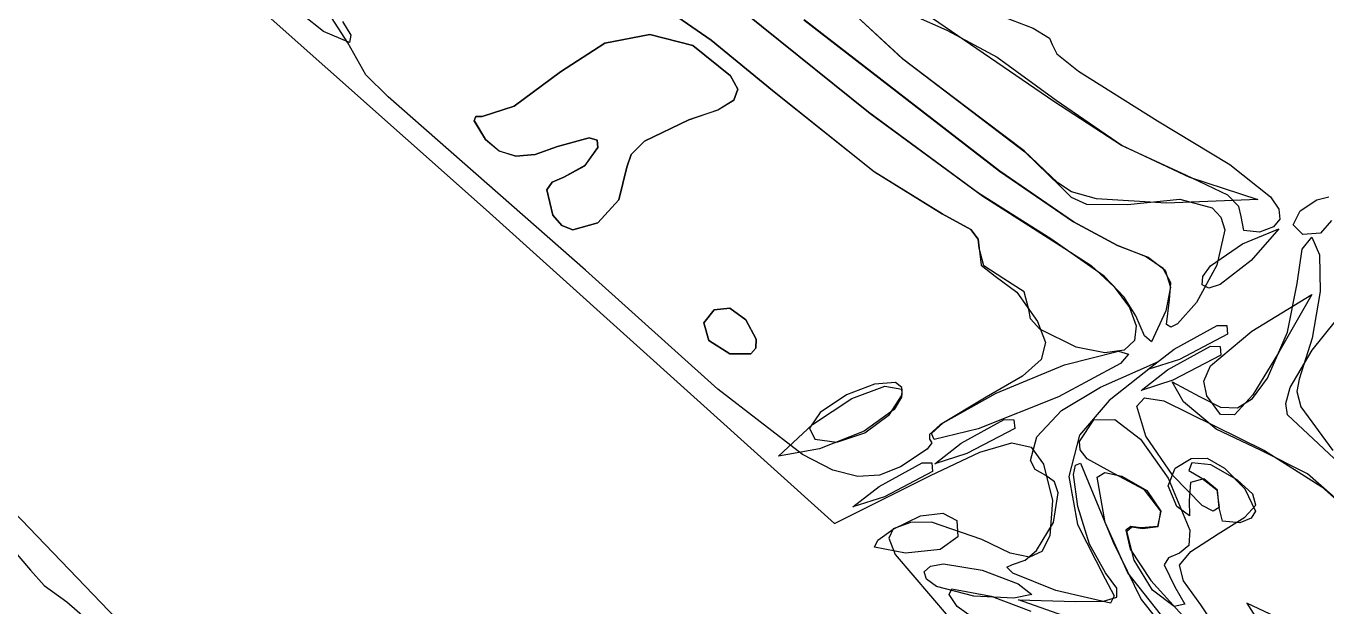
# Model space of a CAD drawing. Extents: x -886 to 651, y -59 to 942.
# Drawn here: x -359.68 to -323.08, y 181.24 to 197.6 of the extents above; entities that cross this region are included whole.
import ezdxf

# ---------------------------------------------------------------- set-up
doc = ezdxf.new("R2010")
doc.units = 0

msp = doc.modelspace()

# ---------------------------------------------------------------- linework, layer by layer
at = {"layer": 'Layer 1'}
for p, q in [((-345.16046, 202.57068), (-335.908599, 195.143507)), ((-335.96355, 195.180152), (-345.1575, 202.57688)), ((-353.80616, 198.7253), (-346.72898, 192.43054)), ((-351.309561, 197.446463), (-352.492573, 198.396176)), ((-350.61995, 197.13087), (-351.356212, 198.267133)), ((-340.391443, 197.20447), (-341.872627, 198.228974)), ((-341.870949, 198.228755), (-340.389767, 197.20425)), ((-333.09672, 198.221), (-331.32417, 197.537752)), ((-350.773258, 197.733258), (-350.538499, 197.340765)), ((-337.77575, 197.77808), (-332.266396, 193.515285)), ((-332.264876, 193.515435), (-337.77423, 197.77823)), ((-334.997662, 196.676971), (-336.29377, 197.87728)), ((-336.29284, 197.87751), (-334.996732, 196.677201)), ((-334.646864, 197.881266), (-333.75203, 197.48338)), ((-330.73666, 195.47472), (-334.33885, 197.93865)), ((-350.56927, 197.13522), (-351.309561, 197.446463)), ((-350.538499, 197.340765), (-350.56927, 197.13522)), ((-343.3882, 197.115212), (-342.118706, 197.363849)), ((-342.118696, 197.364688), (-343.38819, 197.116052)), ((-342.118706, 197.363849), (-340.908449, 197.057611)), ((-340.908439, 197.058447), (-342.118696, 197.364688)), ((-333.75203, 197.48338), (-332.337326, 196.725986)), ((-331.32417, 197.537752), (-330.861668, 197.262604)), ((-350.118171, 196.22383), (-350.61995, 197.13087)), ((-344.63035, 196.30969), (-343.3882, 197.115212)), ((-343.38819, 197.116052), (-344.63034, 196.31053)), ((-340.908449, 197.057611), (-339.84401, 196.19851)), ((-339.844, 196.19934), (-340.908439, 197.058447)), ((-338.66466, 195.78768), (-340.391443, 197.20447)), ((-340.389767, 197.20425), (-338.66299, 195.78746)), ((-330.861668, 197.262604), (-330.78291, 197.08162)), ((-330.78291, 197.08162), (-330.652802, 196.821221)), ((-333.21704, 195.32262), (-334.997662, 196.676971)), ((-334.996732, 196.677201), (-333.21611, 195.32285)), ((-332.337326, 196.725986), (-330.67591, 195.51104)), ((-330.652802, 196.821221), (-330.050462, 196.329845)), ((-349.48077, 195.60827), (-350.118171, 196.22383)), ((-345.934834, 195.345629), (-344.63035, 196.30969)), ((-344.63031, 196.31056), (-345.934764, 195.346589)), ((-344.63034, 196.31053), (-344.63031, 196.31056)), ((-330.050462, 196.329845), (-327.81821, 194.9358)), ((-339.84401, 196.19851), (-339.84402, 196.19847)), ((-339.84402, 196.19847), (-339.640331, 195.826935)), ((-339.640311, 195.827811), (-339.844, 196.19934)), ((-343.92586, 190.73096), (-349.48077, 195.60827)), ((-339.748491, 195.51694), (-340.197536, 195.237785)), ((-340.19752, 195.238665), (-339.748472, 195.517819)), ((-339.640331, 195.826935), (-339.748491, 195.51694)), ((-339.748472, 195.517819), (-339.640311, 195.827811)), ((-335.795196, 193.493398), (-338.66466, 195.78768)), ((-338.66299, 195.78746), (-335.793526, 193.493169)), ((-330.67591, 195.51104), (-328.813601, 194.238479)), ((-346.83446, 195.05029), (-345.934834, 195.345629)), ((-345.934764, 195.346589), (-346.83442, 195.05116)), ((-340.197536, 195.237785), (-341.0165, 194.95877)), ((-341.01649, 194.95965), (-340.19752, 195.238665)), ((-332.859987, 192.895746), (-335.96355, 195.180152)), ((-335.908599, 195.143507), (-332.740596, 192.814143)), ((-331.57943, 194.090229), (-333.21704, 195.32262)), ((-333.21611, 195.32285), (-331.560462, 194.062677)), ((-328.838316, 194.2381), (-330.73666, 195.47472)), ((-347.061275, 194.936885), (-347.016789, 195.055703)), ((-346.74806, 194.41053), (-347.061275, 194.936885)), ((-347.016714, 195.05667), (-347.061201, 194.937841)), ((-347.061201, 194.937841), (-346.74802, 194.4114)), ((-347.016789, 195.055703), (-346.83446, 195.05029)), ((-346.83442, 195.05116), (-347.016714, 195.05667)), ((-341.0165, 194.95877), (-342.269381, 194.357641)), ((-342.269351, 194.358521), (-341.01649, 194.95965)), ((-327.81821, 194.9358), (-325.781697, 193.705232)), ((-346.35734, 194.08269), (-346.74806, 194.41053)), ((-346.74802, 194.4114), (-346.3573, 194.08356)), ((-343.827315, 194.456845), (-344.71304, 194.20895)), ((-344.713, 194.20982), (-343.827275, 194.457745)), ((-343.604102, 194.3847), (-343.827315, 194.456845)), ((-343.827275, 194.457745), (-343.604062, 194.385593)), ((-343.57678, 194.18295), (-343.604102, 194.3847)), ((-343.604062, 194.385593), (-343.57674, 194.18382)), ((-345.894605, 193.940474), (-346.35734, 194.08269)), ((-346.3573, 194.08356), (-345.894565, 193.941344)), ((-344.71304, 194.20895), (-345.349842, 193.982891)), ((-345.349802, 193.983761), (-344.713, 194.20982)), ((-343.942784, 193.670001), (-343.57678, 194.18295)), ((-343.57674, 194.18382), (-343.942746, 193.670873)), ((-342.269381, 194.357641), (-342.641314, 193.987745)), ((-342.641281, 193.988625), (-342.269351, 194.358521)), ((-330.62717, 193.18315), (-331.57943, 194.090229)), ((-331.560462, 194.062677), (-330.56483, 193.08881)), ((-327.02479, 193.40462), (-328.838316, 194.2381)), ((-328.813601, 194.238479), (-326.91587, 193.34259)), ((-345.349842, 193.982891), (-345.894605, 193.940474)), ((-345.894565, 193.941344), (-345.349802, 193.983761)), ((-344.54053, 193.34219), (-343.942784, 193.670001)), ((-343.942746, 193.670873), (-344.54051, 193.34307)), ((-342.641314, 193.987745), (-342.76699, 193.62977)), ((-342.76697, 193.63065), (-342.641281, 193.988625)), ((-325.781697, 193.705232), (-324.64309, 192.792159)), ((-344.864271, 193.203939), (-344.54053, 193.34219)), ((-344.54051, 193.34307), (-344.86424, 193.204813)), ((-342.76699, 193.62977), (-342.987976, 192.707488)), ((-342.987944, 192.708375), (-342.76697, 193.63065)), ((-333.88613, 192.31612), (-335.795196, 193.493398)), ((-335.793526, 193.493169), (-333.88446, 192.31589)), ((-332.266396, 193.515285), (-330.187328, 192.092893)), ((-330.185808, 192.093043), (-332.264876, 193.515435)), ((-325.843701, 192.835709), (-327.02479, 193.40462)), ((-326.91587, 193.34259), (-324.99292, 192.71493)), ((-345.020377, 192.989639), (-344.864271, 193.203939)), ((-344.84624, 192.27516), (-345.020377, 192.989639)), ((-344.86424, 193.204813), (-345.020342, 192.990511)), ((-345.020342, 192.990511), (-344.84622, 192.27604)), ((-330.24295, 192.929075), (-330.62717, 193.18315)), ((-330.56483, 193.08881), (-330.250177, 192.781387)), ((-329.53997, 192.736569), (-330.24295, 192.929075)), ((-342.987976, 192.707488), (-343.578982, 192.063014)), ((-343.578951, 192.063898), (-342.987944, 192.708375)), ((-330.8247, 191.60958), (-332.859987, 192.895746)), ((-332.740596, 192.814143), (-330.56456, 191.42288)), ((-330.250177, 192.781387), (-329.816269, 192.590956)), ((-329.816269, 192.590956), (-328.6675, 192.5816)), ((-327.57794, 192.61134), (-329.53997, 192.736569)), ((-328.6675, 192.5816), (-327.196941, 192.722781)), ((-324.99292, 192.71493), (-327.57794, 192.61134)), ((-327.196941, 192.722781), (-326.281637, 192.481276)), ((-325.528803, 192.520205), (-325.843701, 192.835709)), ((-324.64309, 192.792159), (-324.401701, 192.445057)), ((-323.80103, 192.4001), (-323.338513, 192.711828)), ((-323.338513, 192.711828), (-322.9946, 192.79425)), ((-346.72898, 192.43054), (-346.72895, 192.43049)), ((-346.72895, 192.43049), (-336.9167, 183.59148)), ((-344.598834, 191.982325), (-344.84624, 192.27516)), ((-344.84622, 192.27604), (-344.598812, 191.983203)), ((-333.074726, 191.873614), (-333.88613, 192.31612)), ((-333.88446, 192.31589), (-333.073056, 191.873384)), ((-326.281637, 192.481276), (-326.034748, 192.218742)), ((-326.034748, 192.218742), (-325.929722, 191.862605)), ((-325.46587, 192.23517), (-325.528803, 192.520205)), ((-325.393542, 191.848944), (-325.46587, 192.23517)), ((-324.401701, 192.445057), (-324.374228, 192.165779)), ((-324.004296, 192.007585), (-323.80103, 192.4001)), ((-344.283805, 191.863265), (-344.598834, 191.982325)), ((-344.598812, 191.983203), (-344.283781, 191.864144)), ((-343.578982, 192.063014), (-344.283805, 191.863265)), ((-344.283781, 191.864144), (-343.578951, 192.063898)), ((-332.869815, 191.604503), (-333.074726, 191.873614)), ((-333.073056, 191.873384), (-332.868145, 191.604273)), ((-330.187328, 192.092893), (-328.94501, 191.42128)), ((-328.94349, 191.42143), (-330.185808, 192.093043)), ((-325.929722, 191.862605), (-326.14933, 190.87229)), ((-325.42844, 191.47051), (-324.404191, 191.894518)), ((-324.94695, 191.79529), (-325.393542, 191.848944)), ((-324.404191, 191.894518), (-325.18163, 191.00019)), ((-324.557151, 191.950473), (-324.94695, 191.79529)), ((-324.374228, 192.165779), (-324.557151, 191.950473)), ((-323.72493, 191.7309), (-324.004296, 192.007585)), ((-322.9185, 192.12505), (-323.231033, 191.766583)), ((-332.84434, 191.34593), (-332.869815, 191.604503)), ((-332.868145, 191.604273), (-332.84267, 191.3457)), ((-329.320552, 190.555769), (-330.8247, 191.60958)), ((-326.330447, 190.84914), (-325.42844, 191.47051)), ((-323.743347, 191.315569), (-323.47578, 191.65309)), ((-323.231033, 191.766583), (-323.72493, 191.7309)), ((-323.47578, 191.65309), (-323.261186, 191.159568)), ((-332.71461, 190.849623), (-332.84434, 191.34593)), ((-332.84267, 191.3457), (-332.78701, 190.87248)), ((-330.56456, 191.42288), (-329.691964, 190.856333)), ((-328.94501, 191.42128), (-328.086659, 191.093196)), ((-328.156358, 191.115556), (-328.94349, 191.42143)), ((-327.663124, 190.771265), (-328.156358, 191.115556)), ((-328.086659, 191.093196), (-327.609356, 190.725641)), ((-323.89288, 190.3502), (-323.743347, 191.315569)), ((-323.261186, 191.159568), (-323.23896, 190.12693)), ((-340.206614, 187.37639), (-343.92586, 190.73096)), ((-332.78701, 190.87248), (-332.39568, 190.5609)), ((-332.1452, 190.48254), (-332.71461, 190.849623)), ((-329.691964, 190.856333), (-329.038757, 190.26084)), ((-327.445655, 190.369524), (-327.663124, 190.771265)), ((-327.609356, 190.725641), (-327.459505, 190.246233)), ((-326.14933, 190.87229), (-326.722597, 189.819397)), ((-326.548417, 190.5526), (-326.330447, 190.84914)), ((-325.18163, 191.00019), (-326.05432, 190.322973)), ((-325.18163, 191.00019), (-325.18163, 191.00019)), ((-332.39568, 190.5609), (-331.784402, 190.105663)), ((-331.575794, 190.115465), (-332.1452, 190.48254)), ((-328.760572, 189.971961), (-329.320552, 190.555769)), ((-327.48582, 189.8913), (-327.445655, 190.369524)), ((-326.56146, 190.316), (-326.548417, 190.5526)), ((-331.784402, 190.105663), (-331.19993, 189.28705)), ((-331.44606, 189.61915), (-331.575794, 190.115465)), ((-329.038757, 190.26084), (-328.611882, 189.680668)), ((-327.459505, 190.246233), (-327.58351, 189.58259)), ((-326.376222, 190.22448), (-326.56146, 190.316)), ((-326.05432, 190.322973), (-326.376222, 190.22448)), ((-325.16107, 189.00918), (-323.47798, 190.0403)), ((-323.47798, 190.0403), (-324.4107, 188.39585)), ((-324.163847, 188.984535), (-323.89288, 190.3502)), ((-323.23892, 190.12696), (-323.461518, 188.816589)), ((-323.23896, 190.12693), (-323.23892, 190.12696)), ((-340.305945, 189.608185), (-339.86109, 189.65915)), ((-339.86082, 189.66014), (-340.305675, 189.609179)), ((-339.86109, 189.65915), (-339.417149, 189.331177)), ((-339.416864, 189.332168), (-339.86082, 189.66014)), ((-328.43328, 189.44492), (-328.760572, 189.971961)), ((-328.611882, 189.680668), (-328.418279, 189.160084)), ((-327.568776, 189.1983), (-327.48582, 189.8913)), ((-326.722597, 189.819397), (-327.255057, 189.217866)), ((-323.4699, 188.47633), (-322.45725, 189.72249)), ((-340.59807, 189.24336), (-340.305945, 189.608185)), ((-340.305675, 189.609179), (-340.5978, 189.24435)), ((-339.417149, 189.331177), (-339.12722, 188.78494)), ((-339.12695, 188.78593), (-339.416864, 189.332168)), ((-331.397794, 189.353478), (-331.44606, 189.61915)), ((-331.130827, 189.065027), (-331.397794, 189.353478)), ((-331.19993, 189.28705), (-330.979597, 188.691866)), ((-328.184266, 188.881226), (-328.43328, 189.44492)), ((-327.58351, 189.58259), (-327.993192, 188.710835)), ((-340.458135, 188.743865), (-340.59807, 189.24336)), ((-340.5978, 189.24435), (-340.457865, 188.744855)), ((-340.5978, 189.24435), (-340.5978, 189.24435)), ((-330.11544, 188.55895), (-331.130827, 189.065027)), ((-328.418279, 189.160084), (-328.464891, 188.743353)), ((-327.45038, 189.127175), (-327.568776, 189.1983)), ((-327.255057, 189.217866), (-327.45038, 189.127175)), ((-327.35533, 188.50582), (-326.144275, 189.173751)), ((-325.85194, 188.92315), (-327.20243, 188.21445)), ((-326.331713, 188.03706), (-325.16107, 189.00918)), ((-326.144275, 189.173751), (-325.872138, 189.166357)), ((-325.872138, 189.166357), (-325.85194, 188.92315)), ((-325.85194, 188.92315), (-325.85194, 188.92315)), ((-324.72331, 187.6846), (-324.163847, 188.984535)), ((-339.86421, 188.36914), (-340.458135, 188.743865)), ((-340.457865, 188.744855), (-339.86394, 188.37013)), ((-339.129623, 188.535051), (-339.269369, 188.373359)), ((-339.269091, 188.374356), (-339.129342, 188.536049)), ((-339.12722, 188.78494), (-339.129623, 188.535051)), ((-339.129342, 188.536049), (-339.12695, 188.78593)), ((-339.12722, 188.78494), (-339.12722, 188.78494)), ((-330.979597, 188.691866), (-331.095617, 188.213766)), ((-329.30653, 188.39852), (-330.11544, 188.55895)), ((-328.464891, 188.743353), (-328.758661, 188.474743)), ((-327.993192, 188.710835), (-328.184266, 188.881226)), ((-327.53963, 187.91728), (-326.328575, 188.585211)), ((-326.328575, 188.585211), (-326.056438, 188.577817)), ((-326.056438, 188.577817), (-326.03624, 188.33461)), ((-323.461518, 188.816589), (-323.83557, 187.65537)), ((-353.67925, 177.31502), (-364.10565, 188.16112)), ((-339.269369, 188.373359), (-339.86421, 188.36914)), ((-339.86394, 188.37013), (-339.269091, 188.374356)), ((-331.095617, 188.213766), (-331.624809, 187.739335)), ((-330.444547, 188.062108), (-328.91516, 188.44554)), ((-328.758661, 188.474743), (-329.30653, 188.39852)), ((-328.91516, 188.44554), (-328.637506, 188.363424)), ((-328.637506, 188.363424), (-328.860666, 188.096441)), ((-328.097831, 187.930366), (-327.35533, 188.50582)), ((-327.20243, 188.21445), (-328.097831, 187.930366)), ((-326.03624, 188.33461), (-327.38672, 187.62591)), ((-326.03624, 188.33461), (-326.03624, 188.33461)), ((-324.4107, 188.39585), (-325.133707, 187.214205)), ((-324.089626, 187.42765), (-323.4699, 188.47633)), ((-332.361561, 187.261065), (-330.444547, 188.062108)), ((-328.860666, 188.096441), (-330.60612, 187.16217)), ((-329.42826, 187.43664), (-327.79585, 188.15752)), ((-327.79585, 188.15752), (-329.17951, 187.05636)), ((-328.28213, 187.341826), (-327.53963, 187.91728)), ((-326.512116, 187.601183), (-326.331713, 188.03706)), ((-335.794937, 187.519916), (-336.5818, 187.21809)), ((-336.428028, 187.118472), (-335.50309, 187.463554)), ((-335.20354, 187.56312), (-335.794937, 187.519916)), ((-335.50309, 187.463554), (-335.020937, 187.374908)), ((-335.022186, 187.428301), (-335.20354, 187.56312)), ((-335.008486, 187.214335), (-335.022186, 187.428301)), ((-331.624809, 187.739335), (-332.64399, 187.15516)), ((-330.526279, 186.778377), (-329.42826, 187.43664)), ((-327.38672, 187.62591), (-328.28213, 187.341826)), ((-327.09064, 187.02249), (-327.409772, 187.585248)), ((-327.409772, 187.585248), (-326.6344, 187.17344)), ((-326.42978, 187.18842), (-326.512116, 187.601183)), ((-325.146901, 187.114905), (-324.72331, 187.6846)), ((-324.203865, 186.977445), (-324.089626, 187.42765)), ((-323.83557, 187.65537), (-323.900804, 187.30793)), ((-337.816122, 185.539694), (-340.206614, 187.37639)), ((-337.53968, 186.38633), (-336.428028, 187.118472)), ((-336.5818, 187.21809), (-337.317592, 186.720347)), ((-336.5818, 187.21809), (-336.5818, 187.21809)), ((-335.370162, 186.664645), (-335.008486, 187.214335)), ((-335.025927, 187.153355), (-335.23764, 186.80587)), ((-335.020937, 187.374908), (-335.025927, 187.153355)), ((-332.64399, 187.15516), (-333.940837, 186.37229)), ((-333.855045, 186.430479), (-332.361561, 187.261065)), ((-330.60612, 187.16217), (-332.869485, 186.256417)), ((-330.60612, 187.16217), (-330.60612, 187.16217)), ((-328.40056, 186.89492), (-328.189471, 187.1331)), ((-328.189471, 187.1331), (-327.639639, 187.045903)), ((-326.6344, 187.17344), (-326.044855, 186.874731)), ((-326.050618, 186.665881), (-326.42978, 187.18842)), ((-325.133707, 187.214205), (-325.64947, 186.656013)), ((-325.568219, 186.850084), (-325.146901, 187.114905)), ((-323.900804, 187.30793), (-323.784719, 186.880808)), ((-337.317592, 186.720347), (-337.619349, 186.276963)), ((-335.23764, 186.80587), (-336.083134, 186.191275)), ((-335.23764, 186.80587), (-335.23764, 186.80587)), ((-331.216959, 186.033741), (-330.526279, 186.778377)), ((-329.17951, 187.05636), (-330.018045, 186.078735)), ((-328.14815, 186.053201), (-328.40056, 186.89492)), ((-327.639639, 187.045903), (-324.80925, 185.64713)), ((-326.167409, 186.252986), (-327.09064, 187.02249)), ((-326.044855, 186.874731), (-325.568219, 186.850084)), ((-324.1576, 186.65629), (-324.203865, 186.977445)), ((-323.784719, 186.880808), (-322.885635, 185.652261)), ((-338.496235, 185.494849), (-337.53968, 186.38633)), ((-336.060793, 186.14542), (-335.370162, 186.664645)), ((-333.940837, 186.37229), (-334.240148, 186.104469)), ((-334.189476, 186.12538), (-333.855045, 186.430479)), ((-333.34658, 185.85412), (-332.135525, 186.522051)), ((-332.135525, 186.522051), (-331.863388, 186.514657)), ((-331.863388, 186.514657), (-331.84319, 186.27145)), ((-330.01873, 185.90802), (-329.614812, 186.513562)), ((-329.614812, 186.513562), (-329.018309, 186.523041)), ((-329.018309, 186.523041), (-328.298286, 185.965222)), ((-325.64947, 186.656013), (-326.050618, 186.665881)), ((-321.761311, 184.40117), (-324.1576, 186.65629)), ((-337.619349, 186.276963), (-337.470031, 185.971627)), ((-337.470031, 185.971627), (-336.8526, 185.88803)), ((-336.083134, 186.191275), (-337.3374, 185.69929)), ((-336.8526, 185.88803), (-336.060793, 186.14542)), ((-334.240148, 186.104469), (-334.23702, 185.97087)), ((-334.23702, 185.97087), (-334.172819, 185.869312)), ((-334.11384, 185.95842), (-334.189476, 186.12538)), ((-332.869485, 186.256417), (-334.11384, 185.95842)), ((-331.84319, 186.27145), (-333.19368, 185.56275)), ((-331.84319, 186.27145), (-331.84319, 186.27145)), ((-331.397622, 185.368832), (-331.216959, 186.033741)), ((-330.018045, 186.078735), (-330.316103, 184.913744)), ((-328.298286, 185.965222), (-327.52381, 184.86887)), ((-327.392101, 184.946573), (-328.14815, 186.053201)), ((-324.91648, 185.6571), (-326.167409, 186.252986)), ((-337.3374, 185.69929), (-338.496235, 185.494849)), ((-334.305851, 185.688754), (-335.05608, 185.19273)), ((-334.172819, 185.869312), (-334.305851, 185.688754)), ((-334.21396, 184.95052), (-332.819685, 185.601986)), ((-334.089081, 185.27867), (-333.34658, 185.85412)), ((-332.819685, 185.601986), (-331.925229, 185.862093)), ((-331.925229, 185.862093), (-331.378824, 185.74601)), ((-331.378824, 185.74601), (-331.0287, 185.26891)), ((-329.995619, 185.664977), (-330.01873, 185.90802)), ((-329.805142, 185.412477), (-329.995619, 185.664977)), ((-323.598334, 184.989431), (-324.91648, 185.6571)), ((-324.80925, 185.64713), (-324.8093, 185.64705)), ((-324.8093, 185.64705), (-323.194454, 184.62752)), ((-362.39908, 185.57279), (-359.55262, 182.27929)), ((-336.965619, 185.094674), (-337.816122, 185.539694)), ((-335.66073, 184.63853), (-334.449675, 185.306462)), ((-334.449675, 185.306462), (-334.177538, 185.299071)), ((-334.177538, 185.299071), (-334.15734, 185.05587)), ((-333.19368, 185.56275), (-334.089081, 185.27867)), ((-331.26461, 185.118182), (-331.397622, 185.368832)), ((-331.0287, 185.26891), (-330.777725, 184.245806)), ((-330.18256, 184.976857), (-330.130444, 185.234479)), ((-330.130444, 185.234479), (-329.98863, 185.29249)), ((-329.98863, 185.29249), (-329.06873, 183.06932)), ((-329.04932, 184.99849), (-329.805142, 185.412477)), ((-327.32206, 185.15138), (-326.868716, 185.427523)), ((-326.85868, 185.29996), (-326.94238, 185.087379)), ((-326.868716, 185.427523), (-326.420155, 185.430849)), ((-326.31677, 185.247031), (-326.85868, 185.29996)), ((-326.420155, 185.430849), (-325.933239, 185.14849)), ((-325.58121, 184.82205), (-326.31677, 185.247031)), ((-336.263055, 184.914073), (-336.965619, 185.094674)), ((-336.9167, 183.59148), (-334.21396, 184.95052)), ((-335.647014, 184.959542), (-336.263055, 184.914073)), ((-335.05608, 185.19273), (-335.647014, 184.959542)), ((-334.15734, 185.05587), (-335.50783, 184.34716)), ((-334.15734, 185.05587), (-334.15734, 185.05587)), ((-330.96559, 184.94975), (-331.26461, 185.118182)), ((-330.721447, 184.769172), (-330.96559, 184.94975)), ((-330.316103, 184.913744), (-330.073578, 183.566088)), ((-330.065838, 184.074418), (-330.18256, 184.976857)), ((-329.519013, 184.902745), (-329.302028, 185.032103)), ((-329.29894, 183.62436), (-329.519013, 184.902745)), ((-329.302028, 185.032103), (-328.82794, 184.92992)), ((-328.189856, 184.54101), (-329.04932, 184.99849)), ((-328.82794, 184.92992), (-328.125563, 184.521395)), ((-327.52382, 184.86887), (-326.913661, 183.405497)), ((-327.52381, 184.86887), (-327.52382, 184.86887)), ((-327.51828, 184.650963), (-327.32206, 185.15138)), ((-326.560604, 184.101458), (-327.392101, 184.946573)), ((-326.94238, 185.087379), (-326.57632, 184.87401)), ((-326.57632, 184.87401), (-326.14793, 184.542031)), ((-325.933239, 185.14849), (-325.36483, 184.56758)), ((-322.5134, 184.04766), (-323.598334, 184.989431)), ((-336.403231, 184.06308), (-335.66073, 184.63853)), ((-330.615767, 184.457481), (-330.721447, 184.769172)), ((-327.72712, 183.94091), (-328.189856, 184.54101)), ((-328.125563, 184.521395), (-327.72815, 183.94166)), ((-327.27506, 184.06878), (-327.51828, 184.650963)), ((-326.890952, 184.75352), (-326.92701, 184.23844)), ((-326.51204, 184.85433), (-326.890952, 184.75352)), ((-326.12905, 184.53416), (-326.51204, 184.85433)), ((-326.14793, 184.542031), (-326.08185, 184.04428)), ((-326.08317, 184.03708), (-326.12905, 184.53416)), ((-325.138245, 184.422514), (-325.58121, 184.82205)), ((-325.36483, 184.56758), (-325.3648, 184.56758)), ((-325.3648, 184.56758), (-325.062316, 183.945431)), ((-323.194454, 184.62752), (-322.18167, 183.7225)), ((-335.50783, 184.34716), (-336.403231, 184.06308)), ((-330.777725, 184.245806), (-330.85189, 183.24737)), ((-330.749699, 183.627157), (-330.615767, 184.457481)), ((-326.92701, 184.23844), (-326.922044, 183.813897)), ((-325.053326, 184.110799), (-325.138245, 184.422514)), ((-335.26776, 183.43679), (-334.497019, 183.806478)), ((-334.497019, 183.806478), (-333.861706, 183.883761)), ((-333.861706, 183.883761), (-333.473108, 183.682151)), ((-329.734754, 183.008436), (-330.065838, 184.074418)), ((-327.72816, 183.94166), (-327.818459, 183.513926)), ((-327.804001, 183.50899), (-327.72712, 183.94091)), ((-327.72815, 183.94166), (-327.72816, 183.94166)), ((-326.922044, 183.813897), (-327.27506, 184.06878)), ((-326.250372, 183.941475), (-326.560604, 184.101458)), ((-326.08185, 184.04428), (-326.250372, 183.941475)), ((-326.11557, 183.30138), (-325.36594, 183.774541)), ((-325.992195, 183.655649), (-326.08317, 184.03708)), ((-325.36594, 183.774541), (-325.053326, 184.110799)), ((-325.062316, 183.945431), (-325.188348, 183.747276)), ((-335.693893, 183.12285), (-335.26776, 183.43679)), ((-335.26244, 183.44153), (-335.390407, 183.181986)), ((-334.77776, 183.626174), (-335.26244, 183.44153)), ((-334.182398, 183.635938), (-334.77776, 183.626174)), ((-332.76448, 183.14333), (-334.182398, 183.635938)), ((-333.473108, 183.682151), (-333.44251, 183.21516)), ((-331.227196, 182.831577), (-330.749699, 183.627157)), ((-330.073578, 183.566088), (-329.29037, 182.04047)), ((-328.654671, 182.20823), (-329.29894, 183.62436)), ((-328.570884, 183.507819), (-328.710411, 183.408037)), ((-328.710411, 183.408037), (-328.595303, 182.867323)), ((-328.682906, 183.379765), (-328.545579, 183.500686)), ((-328.28864, 183.47086), (-328.570884, 183.507819)), ((-328.545579, 183.500686), (-328.24197, 183.45588)), ((-327.818459, 183.513926), (-328.28864, 183.47086)), ((-328.24197, 183.45588), (-327.804001, 183.50899)), ((-326.913661, 183.405497), (-326.94344, 182.973664)), ((-325.50078, 183.61351), (-325.992195, 183.655649)), ((-325.188348, 183.747276), (-325.50078, 183.61351)), ((-335.787106, 182.924399), (-335.693893, 183.12285)), ((-335.390407, 183.181986), (-335.208141, 182.717315)), ((-333.44251, 183.21516), (-333.941418, 182.865945)), ((-333.44251, 183.21516), (-333.44251, 183.21516)), ((-331.967513, 182.761141), (-332.76448, 183.14333)), ((-330.85189, 183.24737), (-331.074634, 182.80971)), ((-329.06874, 183.06935), (-328.281574, 181.456384)), ((-329.06873, 183.06932), (-329.06874, 183.06935)), ((-328.47972, 182.56175), (-328.682906, 183.379765)), ((-326.886962, 182.810135), (-326.11557, 183.30138)), ((-334.91344, 182.75616), (-335.787106, 182.924399)), ((-335.208141, 182.717315), (-333.719969, 180.975691)), ((-333.941418, 182.865945), (-334.91344, 182.75616)), ((-331.42537, 182.648784), (-331.967513, 182.761141)), ((-331.550973, 182.563316), (-331.227196, 182.831577)), ((-331.074634, 182.80971), (-331.42537, 182.648784)), ((-329.2856, 182.20218), (-329.734754, 183.008436)), ((-328.595303, 182.867323), (-328.011282, 181.98687)), ((-327.1997, 182.76279), (-327.507655, 182.629497)), ((-326.94344, 182.973664), (-327.1997, 182.76279)), ((-327.198603, 182.423744), (-326.886962, 182.810135)), ((-334.39177, 182.23521), (-334.214371, 182.395799)), ((-334.214371, 182.395799), (-333.848147, 182.45844)), ((-333.848147, 182.45844), (-332.76298, 182.28351)), ((-332.067733, 182.364487), (-331.90807, 182.44354)), ((-331.89044, 182.199165), (-332.067733, 182.364487)), ((-331.90807, 182.44354), (-331.550973, 182.563316)), ((-327.960982, 181.719265), (-328.47972, 182.56175)), ((-327.507655, 182.629497), (-327.631497, 182.430779)), ((-327.631497, 182.430779), (-327.33056, 181.81004)), ((-327.090982, 181.976826), (-327.198603, 182.423744)), ((-359.55262, 182.27929), (-359.175459, 181.845513)), ((-334.330118, 182.024465), (-334.39177, 182.23521)), ((-334.045506, 181.825256), (-334.330118, 182.024465)), ((-332.76298, 182.28351), (-331.744845, 181.893484)), ((-330.68544, 181.70648), (-331.89044, 182.199165)), ((-329.29037, 182.04047), (-329.037069, 181.556532)), ((-328.96231, 181.771749), (-329.2856, 182.20218)), ((-327.73558, 181.03927), (-328.654671, 182.20823)), ((-328.011282, 181.98687), (-327.02632, 180.90483)), ((-326.60459, 181.304), (-327.090982, 181.976826)), ((-359.175459, 181.845513), (-358.53795, 181.39276)), ((-332.99122, 181.55121), (-334.045506, 181.825256)), ((-333.683424, 181.596143), (-333.60883, 181.75292)), ((-333.46245, 181.25994), (-333.683424, 181.596143)), ((-333.60883, 181.75292), (-332.50727, 181.54801)), ((-331.36244, 181.59951), (-331.869908, 181.492256)), ((-331.744845, 181.893484), (-331.36244, 181.59951)), ((-331.36244, 181.59951), (-331.36244, 181.59951)), ((-329.141301, 181.35005), (-330.68544, 181.70648)), ((-328.968199, 181.52068), (-328.96231, 181.771749)), ((-327.35616, 181.25322), (-327.960982, 181.719265)), ((-327.33056, 181.81004), (-327.054302, 181.320985)), ((-358.53795, 181.39276), (-357.948962, 180.88446)), ((-332.84257, 180.812526), (-333.46245, 181.25994)), ((-331.869908, 181.492256), (-332.99122, 181.55121)), ((-332.50727, 181.54801), (-331.38382, 181.130227)), ((-330.16688, 180.89399), (-331.73181, 181.44608)), ((-331.73181, 181.44608), (-330.13219, 181.40078)), ((-330.13219, 181.40078), (-329.344436, 181.410011)), ((-329.344436, 181.410011), (-328.968199, 181.52068)), ((-329.037069, 181.556532), (-329.141301, 181.35005)), ((-328.281574, 181.456384), (-327.844393, 180.904089)), ((-327.054302, 181.320985), (-327.35616, 181.25322)), ((-325.06242, 179.03083), (-326.60459, 181.304)), ((-322.77296, 180.16342), (-325.30698, 181.35279)), ((-325.30698, 181.35279), (-324.22385, 179.65034))]:
    msp.add_line(p, q, dxfattribs=at)

doc.saveas('drawing.dxf')
